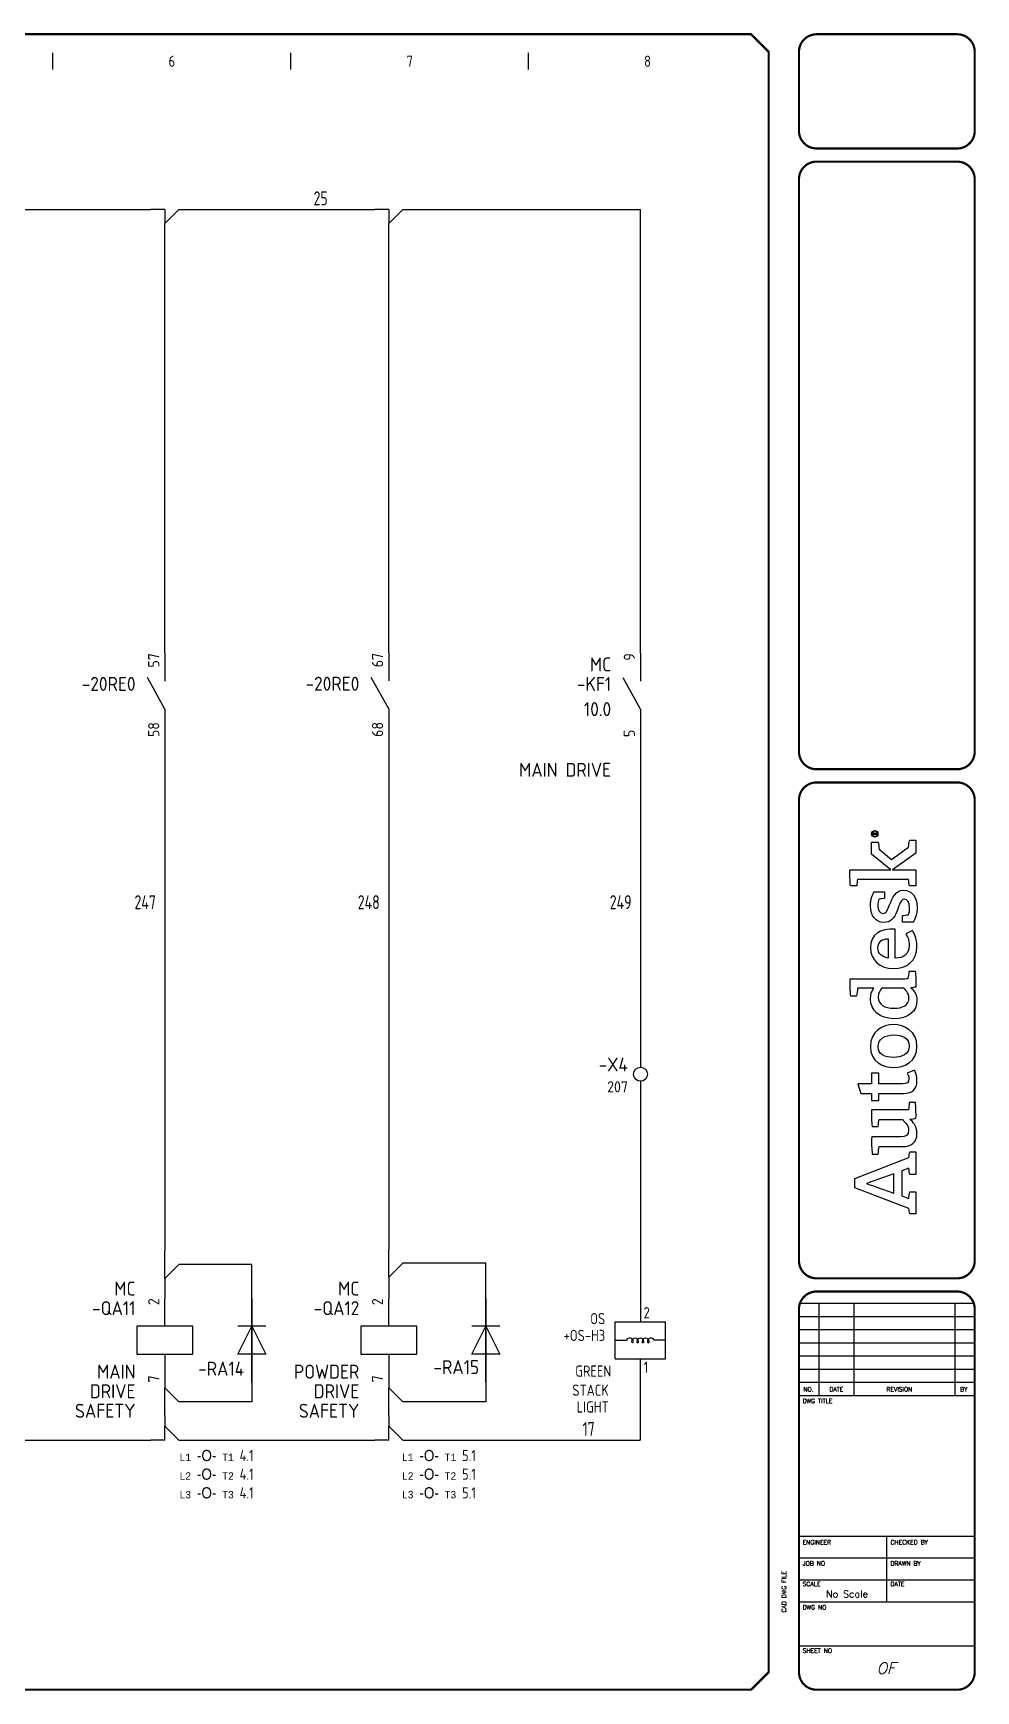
# Model space of a CAD drawing. Header units: millimetres. Extents: x 0 to 840, y 0 to 593.
# Drawn here: x 503 to 840, y 0 to 593 of the extents above; entities that cross this region are included whole.
import ezdxf
from ezdxf.enums import TextEntityAlignment as Align

# ---------------------------------------------------------------- set-up
doc = ezdxf.new("R2010")
doc.units = ezdxf.units.MM
doc.header["$LTSCALE"] = 10
doc.header["$MEASUREMENT"] = 0
for name, color, linetype in [('BLK_0.75mm^2', 7, 'Continuous'), ('BLU_1.0mm^2', 5, 'Continuous'), ('BLU_1.5mm^2', 5, 'Continuous'), ('DESC', 150, 'Continuous'), ('DESCCHILD', 7, 'Continuous'), ('GRN_1.0mm^2', 3, 'Continuous'), ('GRN_2.5mm^2', 3, 'Continuous'), ('LAYER_1', 160, 'Continuous'), ('LOC', 8, 'Continuous'), ('MISC', 7, 'Continuous'), ('SYMS', 7, 'Continuous'), ('TAGS', 150, 'Continuous'), ('TERMS', 123, 'Continuous'), ('TITLE', 7, 'Continuous'), ('WIRENO', 72, 'Continuous'), ('XREF', 7, 'Continuous'), ('XREFCHILD', 134, 'Continuous')]:
    doc.layers.add(name, color=color, linetype=linetype)
doc.styles.add('ITALIC', font='ITALIC')
doc.styles.add('SIMPLEX', font='simplex')
doc.styles.add('WD_IEC', font='isocp2.shx', dxfattribs={"width": 0.9, "height": 4})

# ---------------------------------------------------------------- blocks, each defined once
blk = doc.blocks.new('HDV1_STACKLIGHT')
at = {"linetype": 'Continuous'}
for p, q in [((-4.54, 3.32), (4.46, 3.32)), ((-4.54, -3.31), (4.46, -3.31))]:
    blk.add_line(p, q, dxfattribs=at)
for p, q in [((-4.54, -3.31), (-4.54, 3.32)), ((4.46, -3.31), (4.46, 3.32))]:
    blk.add_line(p, q)
at = {"layer": 'SYMS'}
for p, q in [((-4.54, 0), (-2.48, 0)), ((4.46, 0), (2.42, 0))]:
    blk.add_line(p, q, dxfattribs=at)
for centre, start, end in [((-1.9, -0.23), 0, 157.6505), ((-0.97, -0.23), 0, 180), ((-0.03, -0.23), 0, 180), ((0.91, -0.23), 0, 180), ((1.85, -0.23), 22.3495, 180)]:
    blk.add_arc(centre, 0.625, start, end, dxfattribs=at)
for centre in [(-1.44, -0.23), (-0.5, -0.23), (0.44, -0.23), (1.38, -0.23)]:
    blk.add_ellipse(centre, major_axis=(0, -0.209), ratio=0.747269, start_param=4.712389, end_param=7.853982, dxfattribs=at)
at = {"style": 'WD_IEC'}
for tag, width, p in [('DESC1', 0.9, (-7.04, 12)), ('DESC2', 0.9, (-7.04, 9)), ('DESC3', 0.9, (-7.04, 6)), ('INST', 0.8, (-7.04, 3)), ('LOC', 0.8, (-7.04, 0)), ('TAG1', 0.9, (-7.04, -3)), ('XREF', 0.8, (-7.04, -6))]:
    blk.add_attdef(tag, text='', height=2, dxfattribs=dict(at, width=width)).set_placement(p, align=Align.RIGHT)
at = {"linetype": 'Continuous', "style": 'WD_IEC', "width": 0.9}
for tag, p in [('TERM01', (-0.04, 4.94)), ('TERM02', (-0.04, -4.81))]:
    blk.add_attdef(tag, text='', height=2, dxfattribs=at).set_placement(p, align=Align.MIDDLE_LEFT)
at = {"style": 'WD_IEC', "flags": 1}
for tag, p, width in [('X2TERM01', (-0.04, 3.32), 0.9), ('FAMILY', (3.47, 1.82), 0.9), ('MFG', (3.47, 1.07), 0.8), ('CAT', (3.47, 0.32), 0.8), ('ASSYCODE', (3.47, -0.43), 0.9), ('X8TERM02', (-0.04, -3.31), 0.9)]:
    blk.add_attdef(tag, p, '', height=0.32, dxfattribs=dict(at, width=width))
blk = doc.blocks.new('AI9-BLK2')
at = {"layer": 'LAYER_1', "color": 7}
blk.add_circle((0, 0), 2.03, dxfattribs=at)
blk.add_open_spline([(1.7, 0), (1.7, -1), (1, -1.8), (0, -1.8), (-1, -1.8), (-1.7, -1), (-1.7, 0), (-1.7, 1), (-1, 1.8), (0, 1.8), (1, 1.8), (1.7, 1), (1.7, 0)], degree=3, knots=[0, 0, 0, 0, 1, 1, 1, 2, 2, 2, 3, 3, 3, 4, 4, 4, 4], dxfattribs=at)
blk = doc.blocks.new('AI9-BLK1')
at = {"layer": 'LAYER_1', "color": 7}
for points, knots in [([(0.7, -1.1), (0.7, -1.1), (0.2, -0.4), (0.2, -0.4), (0.1, -0.2), (0, -0.2), (-0.1, -0.1), (0.3, 0), (0.5, 0.2), (0.5, 0.5), (0.5, 0.8), (0.3, 1.1), (-0.2, 1.1), (-0.2, 1.1), (-0.8, 1.1), (-0.8, 1.1), (-0.8, 1.1), (-0.8, -1.1), (-0.8, -1.1), (-0.8, -1.1), (-0.5, -1.1), (-0.5, -1.1), (-0.5, -1.1), (-0.5, -0.1), (-0.5, -0.1), (-0.4, -0.1), (-0.3, -0.2), (-0.2, -0.3), (-0.2, -0.3), (0.3, -1.1), (0.3, -1.1), (0.3, -1.1), (0.7, -1.1), (0.7, -1.1)], [0, 0, 0, 0, 1, 1, 1, 2, 2, 2, 3, 3, 3, 4, 4, 4, 5, 5, 5, 6, 6, 6, 7, 7, 7, 8, 8, 8, 9, 9, 9, 10, 10, 10, 11, 11, 11, 11]), ([(0.2, 0.5), (0.2, 0.2), (-0.1, 0.1), (-0.3, 0.1), (-0.3, 0.1), (-0.5, 0.1), (-0.5, 0.1), (-0.5, 0.1), (-0.5, 0.8), (-0.5, 0.8), (-0.5, 0.8), (-0.2, 0.8), (-0.2, 0.8), (0.1, 0.8), (0.2, 0.7), (0.2, 0.5)], [0, 0, 0, 0, 1, 1, 1, 2, 2, 2, 3, 3, 3, 4, 4, 4, 5, 5, 5, 5])]:
    blk.add_open_spline(points, degree=3, knots=knots, dxfattribs=at)
blk = doc.blocks.new('LOGO')
for points, knots in [([(35.2, 4.3), (35.2, 4.3), (22.1, 38.1), (22.1, 38.1), (22.1, 38.1), (16.1, 38.1), (16.1, 38.1), (16.1, 38.1), (3.2, 4.3), (3.2, 4.3), (2.2, 4.2), (0.9, 4), (0, 3.7), (0, 3.7), (0, 0), (0, 0), (0, 0), (13.7, 0), (13.7, 0), (13.7, 0), (13.7, 3.7), (13.7, 3.7), (12.4, 4), (10.9, 4.3), (9.5, 4.4), (9.5, 4.4), (11.1, 8.8), (11.1, 8.8), (11.1, 8.8), (26.8, 8.8), (26.8, 8.8), (26.8, 8.8), (28.4, 4.3), (28.4, 4.3), (27, 4.2), (25.8, 4), (24.5, 3.7), (24.5, 3.7), (24.5, 0), (24.5, 0), (24.5, 0), (38.7, 0), (38.7, 0), (38.7, 0), (38.7, 3.7), (38.7, 3.7), (37.9, 3.9), (36, 4.3), (35.2, 4.3)], [0, 0, 0, 0, 1, 1, 1, 2, 2, 2, 3, 3, 3, 4, 4, 4, 5, 5, 5, 6, 6, 6, 7, 7, 7, 8, 8, 8, 9, 9, 9, 10, 10, 10, 11, 11, 11, 12, 12, 12, 13, 13, 13, 14, 14, 14, 15, 15, 15, 16, 16, 16, 16]), ([(70.8, 23.1), (70.8, 23.1), (70.8, 27.7), (70.8, 27.7), (70.8, 27.7), (75.3, 27.7), (75.3, 27.7), (75.3, 27.7), (75.3, 34.3), (75.3, 34.3), (75.3, 34.3), (81.3, 36.2), (81.3, 36.2), (81.3, 36.2), (81.3, 27.7), (81.3, 27.7), (81.3, 27.7), (88, 27.7), (88, 27.7), (88, 27.7), (88, 23.1), (88, 23.1), (88, 23.1), (81.3, 23.1), (81.3, 23.1), (81.3, 23.1), (81.3, 8.4), (81.3, 8.4), (81.3, 5.6), (82.1, 4.3), (84.3, 4.3), (86, 4.3), (87.5, 5.1), (88, 5.5), (88, 5.5), (89.7, 0.9), (89.7, 0.9), (88.7, 0.3), (86.5, -0.7), (83.2, -0.7), (77.6, -0.7), (75.3, 2.4), (75.3, 7.4), (75.3, 7.4), (75.3, 23.1), (75.3, 23.1), (75.3, 23.1), (70.8, 23.1), (70.8, 23.1)], [0, 0, 0, 0, 1, 1, 1, 2, 2, 2, 3, 3, 3, 4, 4, 4, 5, 5, 5, 6, 6, 6, 7, 7, 7, 8, 8, 8, 9, 9, 9, 10, 10, 10, 11, 11, 11, 12, 12, 12, 13, 13, 13, 14, 14, 14, 15, 15, 15, 16, 16, 16, 16]), ([(147.1, 4.7), (147.1, 5.4), (147, 6.1), (147, 6.9), (147, 6.9), (147, 41.1), (147, 41.1), (143.4, 41.2), (139.3, 41), (136.1, 40.7), (136.1, 40.7), (136.1, 37), (136.1, 37), (137.7, 36.8), (139.6, 36.6), (141, 36.4), (141, 36.4), (141, 36.4), (141, 36.4), (141, 36.4), (141, 26.2), (141, 26.2), (140, 27.1), (138, 28.4), (134.3, 28.4), (127.3, 28.4), (122, 22.6), (122, 13.8), (122, 4.5), (126.6, -0.7), (133.4, -0.7), (137.1, -0.7), (139.6, 1.1), (141.3, 3.1), (141.3, 2.1), (141.6, 0.6), (141.8, 0), (145.2, -0.2), (148.7, 0.1), (151.7, 0.4), (151.7, 0.4), (151.7, 4.1), (151.7, 4.1), (150.2, 4.2), (148.4, 4.5), (147.1, 4.7)], [0, 0, 0, 0, 1, 1, 1, 2, 2, 2, 3, 3, 3, 4, 4, 4, 5, 5, 5, 6, 6, 6, 7, 7, 7, 8, 8, 8, 9, 9, 9, 10, 10, 10, 11, 11, 11, 12, 12, 12, 13, 13, 13, 14, 14, 14, 15, 15, 15, 15]), ([(229.4, 4.6), (229.4, 4.6), (221.5, 15.2), (221.5, 15.2), (221.5, 15.2), (228, 23), (228, 23), (229.4, 23.1), (231.3, 23.3), (232.4, 23.6), (232.4, 23.6), (232.4, 27.7), (232.4, 27.7), (232.4, 27.7), (225, 27.7), (225, 27.7), (225, 27.7), (215.2, 15.6), (215.2, 15.6), (215.2, 15.6), (215.2, 41.2), (215.2, 41.2), (211.8, 41.3), (208.2, 41.2), (205.1, 40.9), (205.1, 40.9), (205.1, 36.9), (205.1, 36.9), (206.5, 36.8), (208, 36.6), (209.1, 36.5), (209.1, 36.5), (209.1, 4.5), (209.1, 4.5), (207.8, 4.4), (206.3, 4.2), (205.1, 4), (205.1, 4), (205.1, 0), (205.1, 0), (205.1, 0), (215.2, 0), (215.2, 0), (215.2, 0), (215.2, 14.5), (215.2, 14.5), (215.2, 14.5), (225.6, 0), (225.6, 0), (225.6, 0), (233.7, 0), (233.7, 0), (233.7, 0), (233.7, 3.8), (233.7, 3.8), (232.2, 4.2), (230.6, 4.4), (229.4, 4.6)], [0, 0, 0, 0, 1, 1, 1, 2, 2, 2, 3, 3, 3, 4, 4, 4, 5, 5, 5, 6, 6, 6, 7, 7, 7, 8, 8, 8, 9, 9, 9, 10, 10, 10, 11, 11, 11, 12, 12, 12, 13, 13, 13, 14, 14, 14, 15, 15, 15, 16, 16, 16, 17, 17, 17, 18, 18, 18, 19, 19, 19, 19]), ([(12.8, 13.8), (12.8, 13.8), (16.6, 24.3), (16.6, 24.3), (17.8, 27.5), (18.2, 28.8), (18.8, 30.9), (18.8, 30.9), (18.9, 30.9), (18.9, 30.9), (19.6, 28.9), (20, 27.5), (21.1, 24.3), (21.1, 24.3), (24.9, 13.8), (24.9, 13.8), (24.9, 13.8), (12.8, 13.8), (12.8, 13.8)], [0, 0, 0, 0, 1, 1, 1, 2, 2, 2, 3, 3, 3, 4, 4, 4, 5, 5, 5, 6, 6, 6, 6]), ([(59.7, -0.1), (59.5, 0.6), (59.2, 2.6), (59.1, 3.8), (57.8, 2), (54.9, -0.7), (50.2, -0.7), (44.2, -0.7), (42, 3.1), (42, 8.1), (42, 8.1), (42, 22.9), (42, 22.9), (40.6, 23.2), (38.8, 23.4), (37.3, 23.5), (37.3, 23.5), (37.3, 27.3), (37.3, 27.3), (40.3, 27.6), (44.4, 27.8), (48, 27.6), (48, 27.6), (48, 9.3), (48, 9.3), (48, 6.2), (49.1, 4.5), (52.3, 4.5), (55.8, 4.5), (58.4, 7.9), (59, 8.6), (59, 8.6), (59, 23), (59, 23), (57.8, 23.2), (56, 23.4), (54.6, 23.5), (54.6, 23.5), (54.6, 27.3), (54.6, 27.3), (57.6, 27.7), (61.5, 27.8), (65, 27.7), (65, 27.7), (65, 4.6), (65, 4.6), (66.3, 4.4), (68.1, 4.2), (69.6, 4.1), (69.6, 4.1), (69.6, 0.3), (69.6, 0.3), (66.7, 0), (63, -0.2), (59.7, -0.1)], [0, 0, 0, 0, 1, 1, 1, 2, 2, 2, 3, 3, 3, 4, 4, 4, 5, 5, 5, 6, 6, 6, 7, 7, 7, 8, 8, 8, 9, 9, 9, 10, 10, 10, 11, 11, 11, 12, 12, 12, 13, 13, 13, 14, 14, 14, 15, 15, 15, 16, 16, 16, 17, 17, 17, 18, 18, 18, 18]), ([(104.8, -0.7), (95.2, -0.7), (91.4, 7), (91.4, 13.8), (91.4, 20.6), (95.1, 28.4), (104.6, 28.4), (114.1, 28.4), (118.3, 20.8), (118.3, 14), (118.3, 7.2), (114.2, -0.7), (104.8, -0.7)], [0, 0, 0, 0, 1, 1, 1, 2, 2, 2, 3, 3, 3, 4, 4, 4, 4]), ([(104.5, 23.6), (99.6, 23.6), (97.8, 19.5), (97.8, 14), (97.8, 8.5), (99.9, 4.1), (104.8, 4.1), (109.8, 4.1), (111.8, 8.2), (111.8, 13.8), (111.8, 19.3), (109.5, 23.6), (104.5, 23.6)], [0, 0, 0, 0, 1, 1, 1, 2, 2, 2, 3, 3, 3, 4, 4, 4, 4]), ([(141, 7.6), (140.3, 6.7), (138.2, 4.3), (135, 4.3), (130.5, 4.3), (128.5, 8.1), (128.5, 13.8), (128.5, 19.6), (130.9, 23.5), (135.4, 23.5), (138.3, 23.5), (139.9, 22.3), (141, 21.3), (141, 21.3), (141, 7.6), (141, 7.6)], [0, 0, 0, 0, 1, 1, 1, 2, 2, 2, 3, 3, 3, 4, 4, 4, 5, 5, 5, 5]), ([(167.6, 4.1), (171.4, 4.1), (173.8, 5.5), (175, 6.2), (175, 6.2), (177.1, 2.1), (177.1, 2.1), (175.5, 1.1), (172.6, -0.7), (167.2, -0.7), (158.2, -0.7), (153.3, 5.5), (153.3, 14), (153.3, 22.5), (158.9, 28.4), (166.4, 28.4), (174.6, 28.4), (178.7, 22.5), (177.9, 12.9), (177.9, 12.9), (159.8, 12.9), (159.8, 12.9), (160, 7.9), (162.3, 4.1), (167.6, 4.1)], [0, 0, 0, 0, 1, 1, 1, 2, 2, 2, 3, 3, 3, 4, 4, 4, 5, 5, 5, 6, 6, 6, 7, 7, 7, 8, 8, 8, 8]), ([(172, 17.3), (171.9, 20.8), (170.4, 23.7), (166.3, 23.7), (162.6, 23.7), (160.6, 21.2), (159.9, 17.3), (159.9, 17.3), (172, 17.3), (172, 17.3)], [0, 0, 0, 0, 1, 1, 1, 2, 2, 2, 3, 3, 3, 3]), ([(193.3, 16.4), (190.2, 17.6), (187.8, 18.3), (187.8, 20.5), (187.8, 22.6), (189.9, 23.7), (192.6, 23.7), (194.1, 23.7), (195.6, 23.5), (196.8, 23.1), (196.9, 21.9), (197.1, 20.1), (197.3, 19.6), (197.3, 19.6), (201.3, 19.6), (201.3, 19.6), (201.3, 19.6), (201.3, 26.1), (201.3, 26.1), (200.2, 26.8), (197.1, 28.4), (192.4, 28.4), (186.5, 28.4), (182.2, 25), (182.2, 20.1), (182.2, 15.7), (184.9, 13.4), (189.1, 11.9), (193.4, 10.4), (196.7, 9.3), (196.7, 7.2), (196.7, 5.1), (195, 3.9), (191.4, 3.9), (189.9, 3.9), (188.1, 4.1), (187, 4.6), (186.9, 5.9), (186.6, 7.8), (186.3, 8.4), (186.3, 8.4), (182.3, 8.4), (182.3, 8.4), (182.3, 8.4), (182.3, 1.6), (182.3, 1.6), (182.3, 1.6), (182.3, 1.6), (182.3, 1.6), (184.1, 0.5), (187.5, -0.8), (191.8, -0.8), (198.3, -0.8), (202.4, 2.6), (202.4, 7.8), (202.4, 12.5), (197.8, 14.6), (193.3, 16.4)], [0, 0, 0, 0, 1, 1, 1, 2, 2, 2, 3, 3, 3, 4, 4, 4, 5, 5, 5, 6, 6, 6, 7, 7, 7, 8, 8, 8, 9, 9, 9, 10, 10, 10, 11, 11, 11, 12, 12, 12, 13, 13, 13, 14, 14, 14, 15, 15, 15, 16, 16, 16, 17, 17, 17, 18, 18, 18, 19, 19, 19, 19])]:
    blk.add_open_spline(points, degree=3, knots=knots)
for name, p in [('AI9-BLK2', (237.6, 25.7)), ('AI9-BLK1', (237.8, 25.7))]:
    blk.add_blockref(name, p)
blk = doc.blocks.new('acade_title')
at = {"layer": 'SYMS'}
for p, q in [((510, 580), (510, 586)), ((595, 580), (595, 586)), ((680, 580), (680, 586))]:
    blk.add_line(p, q, dxfattribs=at)
at = {"layer": 'TITLE'}
for p, q in [((765.79, 586.36), (765.79, 551.29)), ((776.63, 138.97), (839.44, 138.97)), ((783.7, 138.97), (783.7, 106)), ((796.26, 138.97), (796.26, 106)), ((832.38, 138.97), (832.38, 106)), ((776.63, 134.26), (839.44, 134.26)), ((776.63, 129.55), (839.44, 129.55)), ((776.63, 124.84), (839.44, 124.84)), ((776.63, 120.13), (839.44, 120.13)), ((776.63, 115.42), (839.44, 115.42)), ((776.63, 110.71), (839.44, 110.71)), ((776.63, 106), (839.44, 106)), ((765.79, 7.07), (765.79, 55.62)), ((776.63, 55.75), (839.44, 55.75)), ((808.04, 32.19), (808.04, 55.75)), ((776.63, 47.89), (839.44, 47.89)), ((776.63, 40.04), (839.44, 40.04)), ((776.63, 32.19), (839.44, 32.19)), ((776.63, 16.49), (839.44, 16.49))]:
    blk.add_line(p, q, dxfattribs=at)
at = {"layer": 'TITLE', "const_width": 0.784}
blk.add_lwpolyline([(765.79, 7.07), (765.79, 586.36), (759.5, 592.64), (7.07, 592.64), (0.79, 586.36), (0.79, 7.07), (7.07, 0.79), (759.5, 0.79)], close=True, dxfattribs=at)
for points in [[(782.91, 592.64, 0.414214), (776.63, 586.36, 0.414214)], [(839.44, 586.36, 0.414214), (833.16, 592.64, 0.414214)], [(776.63, 558.09, 0.414214), (782.91, 551.81, 0.414214)], [(833.16, 551.81, 0.414214), (839.44, 558.09, 0.414214)], [(782.91, 547.1, 0.414214), (776.63, 540.82, 0.414214)], [(839.44, 540.82, 0.414214), (833.16, 547.1, 0.414214)], [(776.63, 336.15, 0.414214), (782.91, 329.87, 0.414214)], [(833.16, 329.87, 0.414214), (839.44, 336.15, 0.414214)], [(782.91, 325.16, 0.414214), (776.63, 318.88, 0.414214)], [(839.44, 318.88, 0.414214), (833.16, 325.16, 0.414214)], [(776.63, 154.15, 0.414214), (782.91, 147.87, 0.414214)], [(833.16, 147.87, 0.414214), (839.44, 154.15, 0.414214)], [(782.91, 143.16, 0.414214), (776.63, 136.88, 0.414214)], [(839.44, 136.88, 0.414214), (833.16, 143.16, 0.414214)], [(776.63, 7.07, 0.414214), (782.91, 0.79, 0.414214)], [(833.16, 0.79, 0.414214), (839.44, 7.07, 0.414214)]]:
    blk.add_lwpolyline(points, format="xyb", dxfattribs=at)
for points in [[(833.16, 592.64), (782.91, 592.64)], [(776.63, 586.36), (776.63, 558.09)], [(839.44, 586.36), (839.44, 558.09)], [(833.16, 551.81), (782.91, 551.81)], [(833.16, 547.1), (782.91, 547.1)], [(776.63, 540.82), (776.63, 336.15)], [(839.44, 540.82), (839.44, 336.15)], [(782.91, 329.87), (833.16, 329.87)], [(782.91, 325.16), (833.16, 325.16)], [(782.91, 147.87), (833.16, 147.87)], [(782.91, 143.16), (833.16, 143.16)], [(776.63, 136.88), (776.63, 7.07)], [(839.44, 136.88), (839.44, 7.07)], [(782.91, 0.79), (833.16, 0.79)]]:
    blk.add_lwpolyline(points, dxfattribs=at)
at = {"layer": 'TITLE', "color": 7, "const_width": 0.784}
for points in [[(776.63, 318.88), (776.63, 154.15)], [(839.44, 318.88), (839.44, 154.15)]]:
    blk.add_lwpolyline(points, dxfattribs=at)
at = {"xscale": 0.571500000000015, "yscale": 0.571500000000015, "zscale": 0.571500000000015, "rotation": 90}
blk.add_blockref('LOGO', (818.39, 170.97), dxfattribs=at)
at = {"layer": 'SYMS', "style": 'WD_IEC', "width": 0.9}
for s, p in [('6', (552.5, 581)), ('7', (637.5, 581)), ('8', (722.5, 581))]:
    blk.add_text(s, height=4, dxfattribs=at).set_placement(p, align=Align.CENTER)
at = {"layer": 'TITLE', "color": 1}
for s, height, style, p in [('NO.', 1.57, 'SIMPLEX', (780.03, 108.22)), ('DATE', 1.57, 'SIMPLEX', (789.98, 108.22)), ('REVISION', 1.57, 'SIMPLEX', (812.49, 108.22)), ('BY', 1.57, 'SIMPLEX', (835.52, 108.22)), ('OF', 4, 'ITALIC', (807.77, 8.51))]:
    blk.add_text(s, height=height, dxfattribs=dict(at, style=style)).set_placement(p, align=Align.MIDDLE)
at = {"layer": 'TITLE', "color": 1, "style": 'SIMPLEX'}
for s, p in [('DWG TITLE', (777.94, 103.25)), ('ENGINEER', (777.94, 52.74)), ('CHECKED BY', (809.35, 52.74)), ('JOB NO', (777.94, 45.15)), ('DRAWN BY', (809.35, 45.15)), ('SCALE', (777.94, 37.82)), ('DATE', (809.35, 37.82)), ('DWG NO', (777.94, 29.44)), ('SHEET NO', (777.94, 14))]:
    blk.add_text(s, height=1.57, dxfattribs=at).set_placement(p)
blk.add_text('CAD DWG FILE', height=1.5703, rotation=90, dxfattribs=at).set_placement((772.05, 28.4))
at = {"layer": 'TITLE', "color": 1, "style": 'ITALIC'}
for tag, height, p in [('TITLE#1', 3, (806.47, 85.58)), ('TITLE#2', 3, (806.47, 80.5)), ('TITLE#3', 3, (806.47, 75.41)), ('TITLE#4', 3, (806.47, 70.33)), ('DWG#', 4, (806.47, 20.76))]:
    blk.add_attdef(tag, text='', height=height, dxfattribs=at).set_placement(p, align=Align.CENTER)
at = {"layer": 'TITLE', "color": 1, "style": 'SIMPLEX'}
blk.add_attdef('CAD#', (772.63, 49.19), '', height=2.5, rotation=90, dxfattribs=at)
at = {"layer": 'TITLE', "color": 1}
for tag, p, height, style in [('ENGINEER', (783.37, 49.19), 2.5, 'ITALIC'), ('CHKDBY', (813.2, 49.2), 2.5, 'ITALIC'), ('JOB#', (789.06, 41.3), 2.5, 'SIMPLEX'), ('DRAWNBY', (814.95, 41.3), 2.5, 'ITALIC'), ('SCALE', (786.29, 33.76), 2.5, 'SIMPLEX'), ('DATE', (812.8, 33.76), 2.5, 'SIMPLEX'), ('SHTS', (815.9, 6.29), 4, 'ITALIC')]:
    blk.add_attdef(tag, p, '', height=height, dxfattribs=dict(at, style=style))
at = {"layer": 'TITLE', "color": 1, "style": 'ITALIC'}
blk.add_attdef('SH#', text='', height=4, dxfattribs=at).set_placement((799.54, 6.29), align=Align.RIGHT)
at = {"layer": 'TITLE', "color": 7, "flags": 9}
blk.add_attdef('WD_TB', (782.91, 0.79), '', height=3.14, dxfattribs=at)
blk = doc.blocks.new('VDI1')
for p, q in [((0, 7.5), (0, -7.5)), ((0, -2.5), (-2.5, 2.5)), ((-2.5, 2.5), (2.5, 2.5)), ((2.5, 2.5), (0, -2.5)), ((-2.5, -2.5), (2.5, -2.5))]:
    blk.add_line(p, q)
at = {"style": 'WD_IEC'}
for tag, p in [('INST', (-5.5, 10.25)), ('LOC', (-5.5, 6.75)), ('TAG1', (-5.5, 3.25)), ('DESC1', (-5.5, -6.35)), ('DESC2', (-5.5, -9.85)), ('DESC3', (-5.5, -13.35))]:
    blk.add_attdef(tag, text='', height=2.5, dxfattribs=at).set_placement(p, align=Align.RIGHT)
blk.add_attdef('TERM01', text='', height=2, rotation=90, dxfattribs=at).set_placement((-1, 7.5), align=Align.RIGHT)
at = {"style": 'WD_IEC', "flags": 1}
for tag, p, height in [('X2TERM01', (0, 7.5), 0.32), ('ASSYCODE', (1, -4), 1), ('FAMILY', (1, -5.5), 1), ('X8TERM02', (0, -7.5), 0.32), ('WDBLKNAM', (1, -8.5), 1), ('CATDESC', (1, -7), 1)]:
    blk.add_attdef(tag, p, '', height=height, dxfattribs=at)
at = {"style": 'WD_IEC', "flags": 9}
for tag, p in [('MFG', (-5.5, -0.25)), ('CAT', (-5.5, -2.75))]:
    blk.add_attdef(tag, text='', height=1.5, dxfattribs=at).set_placement(p, align=Align.RIGHT)
at = {"style": 'WD_IEC'}
blk.add_attdef('TERM02', (-1, -7.5), '', height=2, rotation=90, dxfattribs=at)
blk = doc.blocks.new('VMS1')
for p, q in [((0, 2.5), (0, 7.5)), ((0, -2.5), (0, -7.5))]:
    blk.add_line(p, q)
blk.add_lwpolyline([(-5, 2.5), (-5, -2.5), (5, -2.5), (5, 2.5)], close=True)
at = {"style": 'WD_IEC'}
for tag, p in [('INST', (-5.25, 10.5)), ('LOC', (-5.25, 7.5)), ('TAG1', (-5.25, 4.5)), ('DESC1', (-5.25, -6.85)), ('DESC2', (-5.25, -9.85)), ('DESC3', (-5.25, -12.85))]:
    blk.add_attdef(tag, text='', height=2.5, dxfattribs=at).set_placement(p, align=Align.RIGHT)
blk.add_attdef('TERM01', text='', height=2, rotation=90, dxfattribs=at).set_placement((-1, 7.5), align=Align.RIGHT)
at = {"style": 'WD_IEC', "flags": 1}
for tag, p, height in [('X2TERM01', (0, 7.5), 0.32), ('X4LINK', (-5, 0), 0.32), ('X1LINK', (5, 0), 0.32), ('ASSYCODE', (1, -4), 1), ('FAMILY', (1, -5.5), 1), ('X8TERM02', (0, -7.5), 0.32), ('CATDESC', (1, -7), 1)]:
    blk.add_attdef(tag, p, '', height=height, dxfattribs=at)
at = {"style": 'WD_IEC', "flags": 9}
for tag, p in [('MFG', (-6, 1)), ('CAT', (-6, -1.5))]:
    blk.add_attdef(tag, text='', height=1.5, dxfattribs=at).set_placement(p, align=Align.RIGHT)
at = {"style": 'WD_IEC'}
blk.add_attdef('TERM02', (-1, -7.5), '', height=2, rotation=90, dxfattribs=at)
at = {"lineweight": 9, "style": 'WD_IEC'}
for tag, p in [('NO', (-5.5, -16.5)), ('NC', (-5.5, -19.5))]:
    blk.add_attdef(tag, text='', height=2.5, dxfattribs=at).set_placement(p, align=Align.TOP_RIGHT)
for tag, p in [('XREFNO', (-4, -16.5)), ('XREFNC', (-4, -19.5))]:
    blk.add_attdef(tag, text='', height=2.5, dxfattribs=at).set_placement(p, align=Align.TOP_LEFT)
blk = doc.blocks.new('VCR21')
for p, q in [((0, 7.5), (0, 2.5)), ((0, -2.5), (-3.12, 3.12)), ((0, -2.5), (0, -7.5))]:
    blk.add_line(p, q)
at = {"style": 'WD_IEC'}
for tag, p in [('INST', (-5.25, 6.75)), ('LOC', (-5.25, 3.75)), ('TAG2', (-5.25, 0.75)), ('XREF', (-5.25, -3.75)), ('DESC1', (-5.25, -6.75)), ('DESC2', (-5.25, -9.75)), ('DESC3', (-5.25, -12.75))]:
    blk.add_attdef(tag, text='', height=2.5, dxfattribs=at).set_placement(p, align=Align.RIGHT)
blk.add_attdef('TERM01', text='', height=2, rotation=90, dxfattribs=at).set_placement((-1, 7.5), align=Align.RIGHT)
at = {"style": 'WD_IEC', "flags": 1}
for tag, p, height in [('X2TERM01', (0, 7.5), 0.32), ('X4LINK', (-2.75, 0), 0.32), ('X1LINK', (-0.5, 0), 0.32), ('CONTACT', (4, -3.5), 1), ('FAMILY', (4, -5), 1), ('COMMON', (5.25, -4.75), 1), ('X8TERM02', (0, -7.5), 0.32)]:
    blk.add_attdef(tag, p, '', height=height, dxfattribs=at)
at = {"style": 'WD_IEC'}
blk.add_attdef('TERM02', (-1, -7.5), '', height=2, rotation=90, dxfattribs=at)
blk = doc.blocks.new('VT0002')
blk.add_circle((0, 0), 1.25)
at = {"style": 'WD_IEC'}
for tag, p in [('INST', (-2.25, 6.5)), ('LOC', (-2.25, 3.5)), ('DESC1', (-2.25, -6.25)), ('DESC2', (-2.25, -9.25)), ('DESC3', (-2.25, -12.25))]:
    blk.add_attdef(tag, text='', height=2.5, dxfattribs=at).set_placement(p, align=Align.RIGHT)
at = {"style": 'WD_IEC', "flags": 1}
for tag, p, height in [('ASSYCODE', (2.75, 10.75), 1), ('CATDESC', (2.75, 9.25), 1), ('MFG', (2.75, 7.25), 1.5), ('CAT', (2.75, 4.75), 1.5), ('X4PIN01', (-1.25, 1), 0.25), ('X4TERM01', (-1.25, 0), 0.25), ('X4TERMDESC01', (-1.25, 0.5), 0.4), ('STRIPSEQ', (0, 0), 0.025), ('X2PIN01', (0, 2.25), 0.25), ('X2TERM01', (0, 1.25), 0.25), ('X8PIN01', (0, -0.25), 0.25), ('X2TERMDESC01', (0, 1.75), 0.4), ('X1PIN01', (1.25, 1), 0.25), ('X1TERM01', (1.25, 0), 0.25), ('X1TERMDESC01', (1.25, 0.5), 0.4), ('LINKTERM', (0, -0.04), 0.025), ('X8TERM01', (0, -1.25), 0.25), ('X8TERMDESC01', (0, -0.75), 0.4)]:
    blk.add_attdef(tag, p, '', height=height, dxfattribs=at)
at = {"style": 'WD_IEC', "flags": 8}
for tag, height, p in [('TAGSTRIP', 2.5, (-2.25, 0.5)), ('TERM01', 2, (-2.25, -3.25))]:
    blk.add_attdef(tag, text='', height=height, dxfattribs=at).set_placement(p, align=Align.RIGHT)
blk = doc.blocks.new('HT0_281')
for p in [(0, -2.5), (2.5, 0)]:
    blk.add_line(p, (0, 2.5))
at = {"style": 'WD_IEC', "flags": 1}
for tag, p in [('X2TERM01', (0, 2.5)), ('WDWSEQ', (1.92, 1.22)), ('X1TERM01', (2.5, 0)), ('X8TERM01', (0, -2.5))]:
    blk.add_attdef(tag, p, '', height=0.4, dxfattribs=at)
blk = doc.blocks.new('HT0_821')
for p, q in [((0, -2.5), (0, 2.5)), ((2.5, 0), (0, -2.5))]:
    blk.add_line(p, q)
at = {"style": 'WD_IEC', "flags": 1}
for tag, p in [('X2TERM01', (0, 2.5)), ('WDWSEQ', (1.92, 1.22)), ('X1TERM01', (2.5, 0)), ('X8TERM01', (0, -2.5))]:
    blk.add_attdef(tag, p, '', height=0.4, dxfattribs=at)
blk = doc.blocks.new('WD_WNH')
at = {"linetype": 'Continuous', "style": 'WD_IEC', "width": 0.8}
blk.add_attdef('WIRENO', text='', height=2.5, dxfattribs=at).set_placement((0, 0.75), align=Align.CENTER)
at = {"style": 'WD_IEC', "flags": 1}
for tag, p in [('W08USER', (0, 0.375)), ('W04USER', (0, 0.875)), ('W05USER', (0, 0.75)), ('W09USER', (0, 0.25)), ('W03USER', (0, 1)), ('W06USER', (0, 0.625)), ('W07USER', (0, 0.5)), ('W02USER', (0, 1.125)), ('W01USER', (0, 1.25)), ('W10USER', (0, 0.125))]:
    blk.add_attdef(tag, text='', height=0.08, dxfattribs=at).set_placement(p, align=Align.CENTER)
blk = doc.blocks.new('WD_WNV')
at = {"linetype": 'Continuous', "style": 'WD_IEC', "width": 0.8}
blk.add_attdef('WIRENO', text='', height=2.5, dxfattribs=at).set_placement((-1.6, 0), align=Align.MIDDLE_RIGHT)
at = {"style": 'WD_IEC', "flags": 1}
for tag, p in [('W08USER', (-1, 0.375)), ('W04USER', (-1, 0.875)), ('W05USER', (-1, 0.75)), ('W09USER', (-1, 0.25)), ('W03USER', (-1, 1)), ('W06USER', (-1, 0.625)), ('W07USER', (-1, 0.5)), ('W02USER', (-1, 1.125)), ('W01USER', (-1, 1.25)), ('W10USER', (-1, 0.125))]:
    blk.add_attdef(tag, text='', height=0.08, dxfattribs=at).set_placement(p, align=Align.CENTER)
blk = doc.blocks.new('HT0_184')
for p, q in [((0, 0), (-2.5, 0)), ((0, 0), (0, -2.5)), ((0, -2.5), (2.5, 0))]:
    blk.add_line(p, q)
at = {"style": 'WD_IEC', "flags": 1}
for tag, p in [('X4TERM01', (-2.5, 0)), ('X1TERM01', (2.5, 0)), ('X8TERM01', (0, -2.5)), ('WDWSEQ', (1.53, -1.26))]:
    blk.add_attdef(tag, p, '', height=0.4, dxfattribs=at)
blk = doc.blocks.new('HT0_124')
for p, q in [((0, 0), (-2.5, 0)), ((0, 0), (0, 2.5)), ((0, 2.5), (2.5, 0))]:
    blk.add_line(p, q)
at = {"style": 'WD_IEC', "flags": 1}
for tag, p in [('X4TERM01', (-2.5, 0)), ('X2TERM01', (0, 2.5)), ('WDWSEQ', (1.6, 1.48)), ('X1TERM01', (2.5, 0))]:
    blk.add_attdef(tag, p, '', height=0.4, dxfattribs=at)

msp = doc.modelspace()

# ---------------------------------------------------------------- linework, layer by layer
at = {"layer": 'BLK_0.75mm^2'}
for p, q in [((581.04, 152.86), (555.01, 152.86)), ((581.04, 110.71), (581.04, 152.86)), ((664.73, 153.3), (635, 153.3)), ((664.73, 110.71), (664.73, 153.3)), ((581.04, 140.71), (581.04, 103.67)), ((664.73, 140.71), (664.73, 103.67)), ((581.04, 103.67), (555.01, 103.67)), ((664.73, 103.67), (635, 103.67))]:
    msp.add_line(p, q, dxfattribs=at)
at = {"layer": 'BLU_1.0mm^2'}
for p, q in [((465, 530), (545.01, 529.99)), ((555.01, 529.99), (625, 529.99)), ((635, 529.99), (720, 529.98)), ((720, 371.36), (720, 529.98)), ((550.01, 371.38), (550.01, 524.99)), ((630, 371.45), (630, 524.99))]:
    msp.add_line(p, q, dxfattribs=at)
at = {"layer": 'BLU_1.5mm^2'}
for p, q in [((550.01, 341.38), (550.01, 157.86)), ((630, 341.45), (630, 158.3)), ((720, 341.36), (720, 223.33)), ((720, 218.33), (720, 132.34)), ((630, 148.3), (630, 140.71)), ((550.01, 147.86), (550.01, 140.71))]:
    msp.add_line(p, q, dxfattribs=at)
at = {"layer": 'GRN_1.0mm^2'}
msp.add_line((719.91, 119.09), (719.91, 90), dxfattribs=at)
at = {"layer": 'GRN_2.5mm^2'}
for p, q in [((550.01, 110.71), (550.01, 108.67)), ((630, 110.71), (630, 108.67)), ((550.01, 98.67), (550.01, 95)), ((630, 98.67), (630, 95)), ((465, 90), (545.01, 90)), ((555.01, 90), (625, 90)), ((635, 90), (719.91, 90))]:
    msp.add_line(p, q, dxfattribs=at)

# ---------------------------------------------------------------- block references
at = {"layer": 'BLU_1.0mm^2', "xscale": 2, "yscale": 2, "zscale": 2}
for p in [(550.01, 529.99), (630, 529.99)]:
    msp.add_blockref('HT0_184', p, dxfattribs=at)
at = {"layer": 'BLU_1.5mm^2', "xscale": 2, "yscale": 2, "zscale": 2}
for p in [(550.01, 152.86), (630, 153.3)]:
    msp.add_blockref('HT0_821', p, dxfattribs=at)
at = {"layer": 'GRN_2.5mm^2', "xscale": 2, "yscale": 2, "zscale": 2}
for name, p in [('HT0_281', (550.01, 103.67)), ('HT0_281', (630, 103.67)), ('HT0_124', (550.01, 90)), ('HT0_124', (630, 90))]:
    msp.add_blockref(name, p, dxfattribs=at)
at = {"layer": 'SYMS'}
ref = msp.add_blockref('acade_title', (0, 0), dxfattribs=at)
ref.add_attrib('SCALE', 'No Scale', (786.29, 33.76), dxfattribs={"layer": 'MISC', "color": 1, "height": 2.5, "style": 'SIMPLEX'})
ref = msp.add_blockref('VCR21', (550.01, 356.38), dxfattribs=dict(at, xscale=2, yscale=2, zscale=2))
ref.add_attrib('TERM02', '58', (548.01, 341.38), dxfattribs={"layer": 'TERMS', "height": 4, "rotation": 90, "style": 'WD_IEC'})
ref.add_attrib('TERM01', '57', dxfattribs={"layer": 'TERMS', "height": 4, "rotation": 90, "style": 'WD_IEC'}).set_placement((548.01, 371.38), align=Align.RIGHT)
ref.add_attrib('TAG2', '-20RE0', dxfattribs={"layer": 'TAGS', "height": 5, "style": 'WD_IEC'}).set_placement((539.51, 357.88), align=Align.RIGHT)
ref = msp.add_blockref('VCR21', (630, 356.45), dxfattribs=dict(at, xscale=2, yscale=2, zscale=2))
ref.add_attrib('TERM02', '68', (628, 341.45), dxfattribs={"layer": 'TERMS', "height": 4, "rotation": 90, "style": 'WD_IEC'})
ref.add_attrib('TERM01', '67', dxfattribs={"layer": 'TERMS', "height": 4, "rotation": 90, "style": 'WD_IEC'}).set_placement((628, 371.45), align=Align.RIGHT)
ref.add_attrib('TAG2', '-20RE0', dxfattribs={"layer": 'TAGS', "height": 5, "style": 'WD_IEC'}).set_placement((619.5, 357.95), align=Align.RIGHT)
ref = msp.add_blockref('VCR21', (720, 356.36), dxfattribs=dict(at, xscale=2, yscale=2, zscale=2))
ref.add_attrib('TERM02', '5', (718, 341.36), dxfattribs={"layer": 'TERMS', "height": 4, "rotation": 90, "style": 'WD_IEC'})
ref.add_attrib('TERM01', '9', dxfattribs={"layer": 'TERMS', "height": 4, "rotation": 90, "style": 'WD_IEC'}).set_placement((718, 371.36), align=Align.RIGHT)
ref.add_attrib('XREF', '10.0', dxfattribs={"layer": 'XREFCHILD', "height": 5, "style": 'WD_IEC'}).set_placement((709.5, 348.86), align=Align.RIGHT)
ref.add_attrib('DESC3', 'MAIN DRIVE', dxfattribs={"layer": 'DESCCHILD', "height": 5, "style": 'WD_IEC'}).set_placement((709.5, 327.16), align=Align.RIGHT)
ref.add_attrib('LOC', 'MC', dxfattribs={"layer": 'LOC', "height": 5, "style": 'WD_IEC'}).set_placement((709.5, 364.86), align=Align.RIGHT)
ref.add_attrib('TAG2', '-KF1', dxfattribs={"layer": 'TAGS', "height": 5, "style": 'WD_IEC'}).set_placement((709.5, 357.86), align=Align.RIGHT)
ref = msp.add_blockref('VT0002', (720, 220.83), dxfattribs=dict(at, xscale=2, yscale=2, zscale=2))
ref.add_attrib('TERM01', '207', dxfattribs={"layer": 'TERMS', "height": 4, "style": 'WD_IEC', "flags": 8}).set_placement((715.5, 214.33), align=Align.RIGHT)
ref.add_attrib('TAGSTRIP', '-X4', dxfattribs={"layer": 'TAGS', "height": 5, "style": 'WD_IEC', "flags": 8}).set_placement((715.5, 221.83), align=Align.RIGHT)
ref = msp.add_blockref('VMS1', (550.01, 125.71), dxfattribs=dict(at, xscale=2, yscale=2, zscale=2))
ref.add_attrib('TERM02', '7', (548.01, 110.71), dxfattribs={"layer": 'TERMS', "height": 4, "rotation": 90, "style": 'WD_IEC'})
ref.add_attrib('TERM01', '2', dxfattribs={"layer": 'TERMS', "height": 4, "rotation": 90, "style": 'WD_IEC'}).set_placement((548.01, 140.71), align=Align.RIGHT)
ref.add_attrib('DESC3', 'SAFETY', dxfattribs={"layer": 'DESC', "height": 5, "style": 'WD_IEC'}).set_placement((539.51, 98.01), align=Align.RIGHT)
ref.add_attrib('DESC2', 'DRIVE', dxfattribs={"layer": 'DESC', "height": 5, "style": 'WD_IEC'}).set_placement((539.51, 105.01), align=Align.RIGHT)
ref.add_attrib('DESC1', 'MAIN', dxfattribs={"layer": 'DESC', "height": 5, "style": 'WD_IEC'}).set_placement((539.51, 112.01), align=Align.RIGHT)
ref.add_attrib('LOC', 'MC', dxfattribs={"layer": 'LOC', "height": 5, "style": 'WD_IEC'}).set_placement((539.51, 141.71), align=Align.RIGHT)
ref.add_attrib('TAG1', '-QA11', dxfattribs={"layer": 'TAGS', "height": 5, "style": 'WD_IEC'}).set_placement((539.51, 134.71), align=Align.RIGHT)
ref = msp.add_blockref('VMS1', (630, 125.71), dxfattribs=dict(at, xscale=2, yscale=2, zscale=2))
ref.add_attrib('TERM02', '7', (628, 110.71), dxfattribs={"layer": 'TERMS', "height": 4, "rotation": 90, "style": 'WD_IEC'})
ref.add_attrib('TERM01', '2', dxfattribs={"layer": 'TERMS', "height": 4, "rotation": 90, "style": 'WD_IEC'}).set_placement((628, 140.71), align=Align.RIGHT)
ref.add_attrib('DESC3', 'SAFETY', dxfattribs={"layer": 'DESC', "height": 5, "style": 'WD_IEC'}).set_placement((619.5, 98.01), align=Align.RIGHT)
ref.add_attrib('DESC2', 'DRIVE', dxfattribs={"layer": 'DESC', "height": 5, "style": 'WD_IEC'}).set_placement((619.5, 105.01), align=Align.RIGHT)
ref.add_attrib('DESC1', 'POWDER', dxfattribs={"layer": 'DESC', "height": 5, "style": 'WD_IEC'}).set_placement((619.5, 112.01), align=Align.RIGHT)
ref.add_attrib('LOC', 'MC', dxfattribs={"layer": 'LOC', "height": 5, "style": 'WD_IEC'}).set_placement((619.5, 141.71), align=Align.RIGHT)
ref.add_attrib('TAG1', '-QA12', dxfattribs={"layer": 'TAGS', "height": 5, "style": 'WD_IEC'}).set_placement((619.5, 134.71), align=Align.RIGHT)
ref = msp.add_blockref('VDI1', (581.04, 125.71), dxfattribs=dict(at, xscale=2, yscale=2, zscale=2, rotation=180))
ref.add_attrib('TAG1', '-RA14', dxfattribs={"layer": 'TAGS', "height": 5, "style": 'WD_IEC'}).set_placement((578.34, 113.06), align=Align.RIGHT)
ref = msp.add_blockref('VDI1', (664.73, 125.71), dxfattribs=dict(at, xscale=2, yscale=2, zscale=2, rotation=180))
ref.add_attrib('TAG1', '-RA15', dxfattribs={"layer": 'TAGS', "height": 5, "style": 'WD_IEC'}).set_placement((662.32, 113.63), align=Align.RIGHT)
ref = msp.add_blockref('HDV1_STACKLIGHT', (720, 125.71), dxfattribs=dict(at, xscale=2, yscale=2, zscale=2))
ref.add_attrib('DESC1', 'GREEN ', dxfattribs={"layer": 'DESC', "height": 4, "style": 'WD_IEC', "width": 0.9}).set_placement((711.56, 112.71), align=Align.RIGHT)
ref.add_attrib('TAG1', '+OS-H3', dxfattribs={"layer": 'TAGS', "height": 4, "style": 'WD_IEC', "width": 0.9}).set_placement((707.35, 125.47), align=Align.RIGHT)
ref.add_attrib('LOC', 'OS', dxfattribs={"layer": 'LOC', "height": 4, "style": 'WD_IEC', "width": 0.9}).set_placement((707.35, 131.47), align=Align.RIGHT)
ref.add_attrib('DESC3', 'LIGHT', dxfattribs={"layer": 'DESC', "height": 4, "style": 'WD_IEC', "width": 0.9}).set_placement((708.64, 99.88), align=Align.RIGHT)
ref.add_attrib('DESC2', 'STACK', dxfattribs={"layer": 'DESC', "height": 4, "style": 'WD_IEC', "width": 0.9}).set_placement((708.64, 105.88), align=Align.RIGHT)
ref.add_attrib('TERM02', '1', dxfattribs={"layer": 'TERMS', "linetype": 'Continuous', "height": 4, "style": 'WD_IEC', "width": 0.9}).set_placement((721.11, 116.09), align=Align.MIDDLE_LEFT)
ref.add_attrib('TERM01', '2', dxfattribs={"layer": 'TERMS', "linetype": 'Continuous', "height": 4, "style": 'WD_IEC', "width": 0.9}).set_placement((721.11, 135.59), align=Align.MIDDLE_LEFT)
at = {"layer": 'WIRENO'}
ref = msp.add_blockref('WD_WNH', (605.68, 529.99), dxfattribs=dict(at, xscale=2, yscale=2, zscale=2))
ref.add_attrib('WIRENO', '25', dxfattribs={"linetype": 'Continuous', "height": 5, "style": 'WD_IEC', "width": 0.8}).set_placement((605.68, 531.49), align=Align.CENTER)
ref = msp.add_blockref('WD_WNV', (550.01, 282.34), dxfattribs=dict(at, xscale=2, yscale=2, zscale=2))
ref.add_attrib('WIRENO', '247', dxfattribs={"linetype": 'Continuous', "height": 5, "style": 'WD_IEC', "width": 0.8}).set_placement((546.81, 282.34), align=Align.MIDDLE_RIGHT)
ref = msp.add_blockref('WD_WNV', (630, 282.34), dxfattribs=dict(at, xscale=2, yscale=2, zscale=2))
ref.add_attrib('WIRENO', '248', dxfattribs={"linetype": 'Continuous', "height": 5, "style": 'WD_IEC', "width": 0.8}).set_placement((626.8, 282.34), align=Align.MIDDLE_RIGHT)
ref = msp.add_blockref('WD_WNV', (720, 282.34), dxfattribs=dict(at, xscale=2, yscale=2, zscale=2))
ref.add_attrib('WIRENO', '249', dxfattribs={"linetype": 'Continuous', "height": 5, "style": 'WD_IEC', "width": 0.8}).set_placement((716.8, 282.34), align=Align.MIDDLE_RIGHT)
ref = msp.add_blockref('WD_WNH', (701.46, 90), dxfattribs=dict(at, xscale=2, yscale=2, zscale=2))
ref.add_attrib('WIRENO', '17', dxfattribs={"linetype": 'Continuous', "height": 5, "style": 'WD_IEC', "width": 0.8}).set_placement((701.46, 91.5), align=Align.CENTER)

# ---------------------------------------------------------------- texts
at = {"layer": 'XREF', "char_height": 4, "attachment_point": 1, "style": 'WD_IEC'}
for s, insert in [('{\\Fmonotxt|c0;\\H0.67x;L1 \\Facaderef|c0;\\H1.493x;-O-} {\\Fmonotxt|c0;\\H0.67x;T1} 4.1\\P{\\Fmonotxt|c0;\\H0.67x;L2 \\Facaderef|c0;\\H1.493x;-O-} {\\Fmonotxt|c0;\\H0.67x;T2} 4.1\\P{\\Fmonotxt|c0;\\H0.67x;L3 \\Facaderef|c0;\\H1.493x;-O-} {\\Fmonotxt|c0;\\H0.67x;T3} 4.1', (555.2, 86.53)), ('{\\Fmonotxt|c0;\\H0.67x;L1 \\Facaderef|c0;\\H1.493x;-O-} {\\Fmonotxt|c0;\\H0.67x;T1} 5.1\\P{\\Fmonotxt|c0;\\H0.67x;L2 \\Facaderef|c0;\\H1.493x;-O-} {\\Fmonotxt|c0;\\H0.67x;T2} 5.1\\P{\\Fmonotxt|c0;\\H0.67x;L3 \\Facaderef|c0;\\H1.493x;-O-} {\\Fmonotxt|c0;\\H0.67x;T3} 5.1', (634.71, 86.53))]:
    msp.add_mtext(s, dxfattribs=dict(at, insert=insert))

doc.saveas('drawing.dxf')
